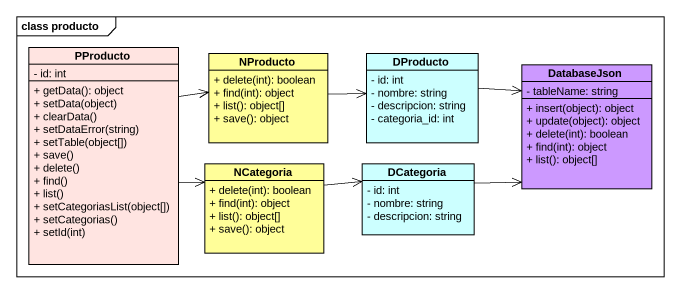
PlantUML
@startuml
mainframe class producto
hide circle
hide empty members
skinparam classAttributeIconSize 0
class PProducto #FFE4E1 {
  - id: int
  + getData(): object
  + setData(object)
  + clearData()
  + setDataError(string)
  + setTable(object[])
  + save()
  + delete()
  + find()
  + list()
  + setCategoriasList(object[])
  + setCategorias()
  + setId(int)
}
class NProducto #FFFE99 {
  + delete(int): boolean
  + find(int): object
  + list(): object[]
  + save(): object
}
class DProducto #CCFFFF {
  - id: int
  - nombre: string
  - descripcion: string
  - categoria_id: int
}
class DatabaseJson #CC99FF {
  - tableName: string
  + insert(object): object
  + update(object): object
  + delete(int): boolean
  + find(int): object
  + list(): object[]
}
class NCategoria #FFFE99 {
  + delete(int): boolean
  + find(int): object
  + list(): object[]
  + save(): object
}
class DCategoria #CCFFFF {
  - id: int
  - nombre: string
  - descripcion: string
}
PProducto -right-> NProducto
PProducto -right-> NCategoria
NProducto -right-> DProducto
DProducto -right-> DatabaseJson
NCategoria -right-> DCategoria
DCategoria -right-> DatabaseJson
@enduml
